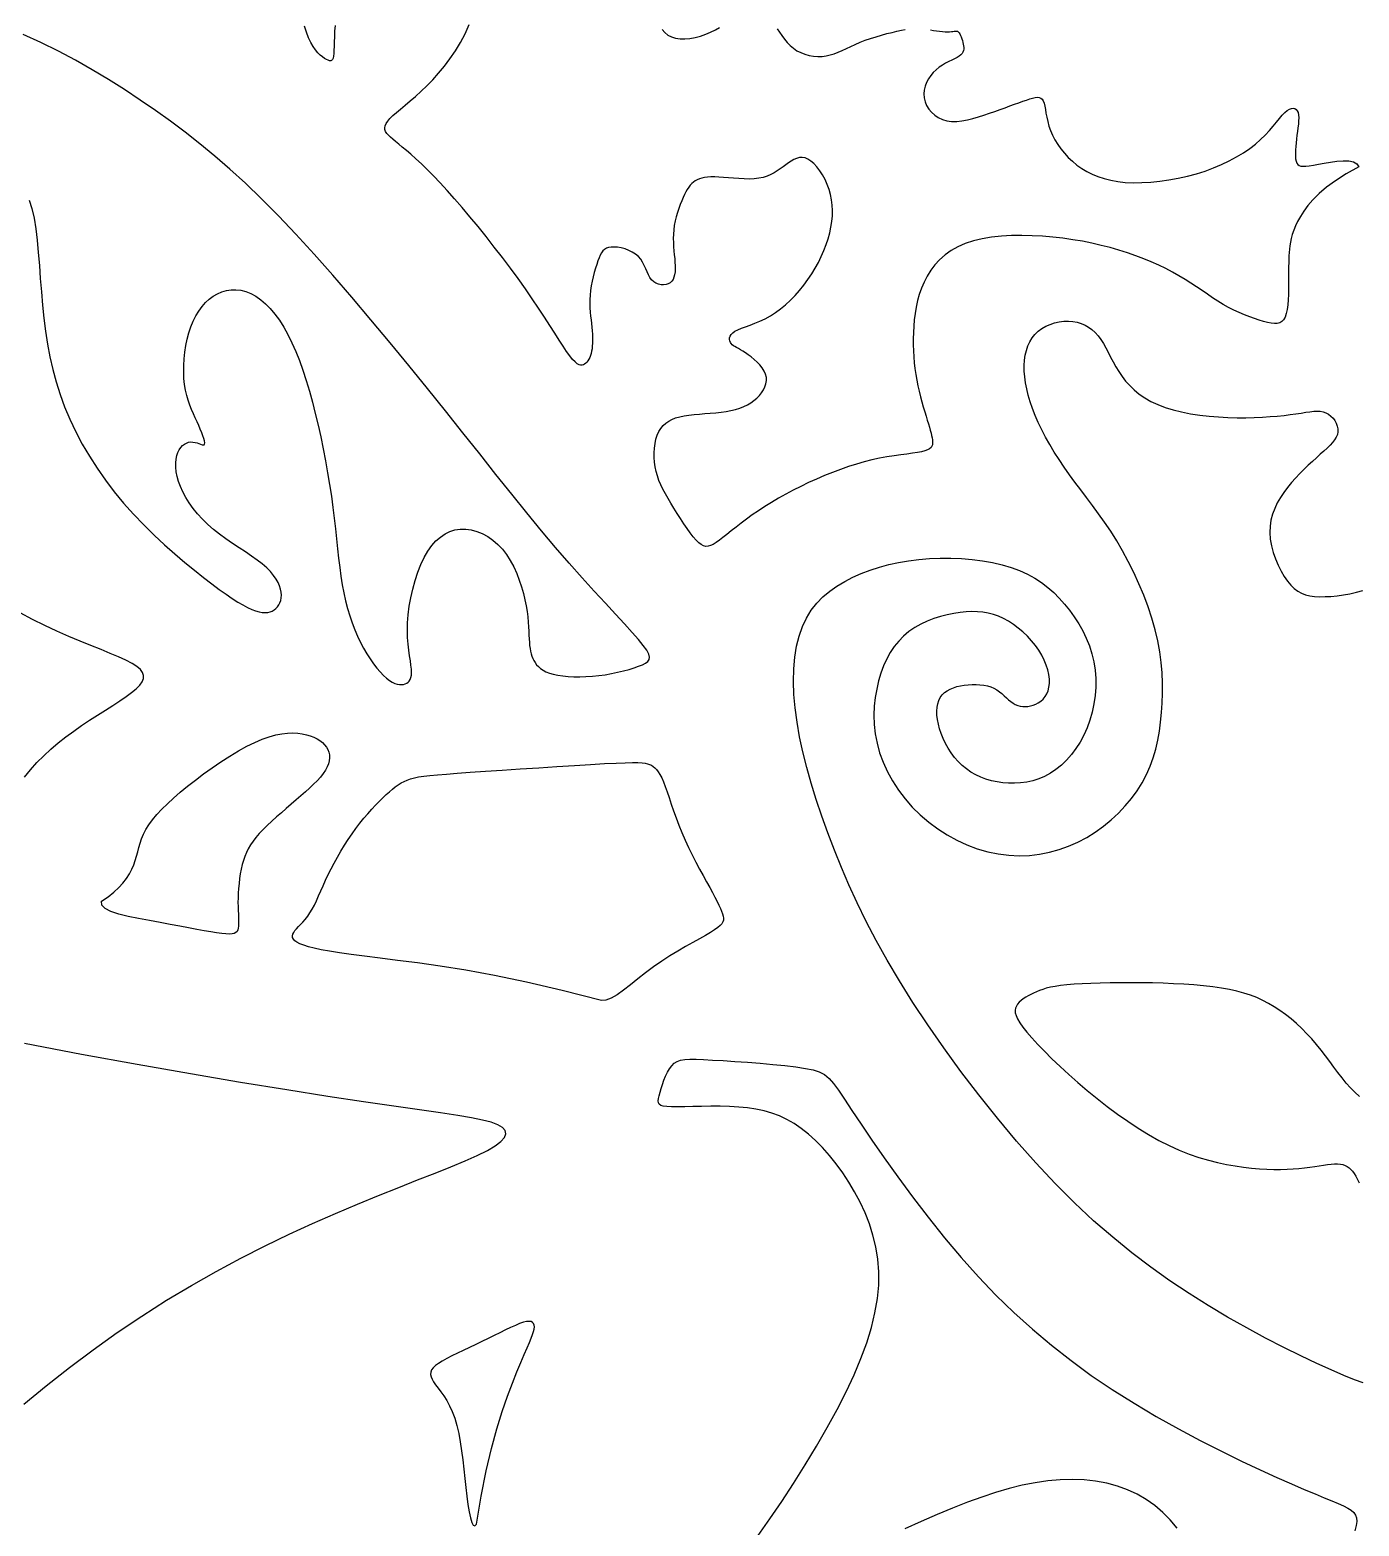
# Paper-space layout 'Layout1' of a CAD drawing. Header units: millimetres. Extents: x 76 to 198, y 127 to 164.
# Drawn here: x 87.6 to 95.42, y 138.44 to 147.24 of the extents above; entities that cross this region are included whole.
import ezdxf

# ---------------------------------------------------------------- set-up
doc = ezdxf.new("R2010")
doc.units = ezdxf.units.MM

psp = doc.layouts.get("Layout1")

# ---------------------------------------------------------------- linework, layer by layer
for points in [[(87.5961, 146.2418), (87.6113, 146.1928), (87.6237, 146.1365), (87.6337, 146.074), (87.642, 146.0061), (87.6489, 145.9339), (87.6551, 145.8587), (87.6609, 145.7813), (87.6671, 145.703), (87.674, 145.6247), (87.6821, 145.5474), (87.6919, 145.4711), (87.7037, 145.3956), (87.7177, 145.3208), (87.7344, 145.2467), (87.7542, 145.1729), (87.7772, 145.0995), (87.8039, 145.0261), (87.8346, 144.9529), (87.8691, 144.8798), (87.9074, 144.8073), (87.9494, 144.7354), (87.9948, 144.6645), (88.0437, 144.5947), (88.0958, 144.5264), (88.151, 144.4596), (88.2091, 144.3947), (88.2693, 144.3321), (88.3306, 144.272), (88.3921, 144.2149), (88.4528, 144.161), (88.5118, 144.1107), (88.5681, 144.0645), (88.6208, 144.0225), (88.6692, 143.9852), (88.7133, 143.9523), (88.7535, 143.9236), (88.79, 143.8989), (88.8232, 143.8778), (88.8532, 143.8603), (88.8805, 143.846), (88.9053, 143.8347), (88.9279, 143.8262), (88.9485, 143.8203), (88.9671, 143.8169), (88.9841, 143.8157), (88.9994, 143.8167), (89.0133, 143.8198), (89.0258, 143.8247), (89.0372, 143.8313), (89.0476, 143.8395), (89.0568, 143.8493), (89.0647, 143.8604), (89.0711, 143.8729), (89.0758, 143.8867), (89.0787, 143.9017), (89.0797, 143.9179), (89.0785, 143.9352), (89.075, 143.9534), (89.069, 143.9725), (89.0603, 143.9925), (89.0485, 144.0132), (89.0335, 144.0346), (89.0151, 144.0565), (88.993, 144.0788), (88.9669, 144.1016), (88.9369, 144.1247), (88.9035, 144.1481), (88.8676, 144.1722), (88.8301, 144.1968), (88.7916, 144.2223), (88.7532, 144.2487), (88.7155, 144.2761), (88.6795, 144.3047), (88.6457, 144.3345), (88.6145, 144.3653), (88.5859, 144.3969), (88.56, 144.4289), (88.5369, 144.4612), (88.5167, 144.4934), (88.4995, 144.5253), (88.4853, 144.5566), (88.4742, 144.5871), (88.4661, 144.6165), (88.4608, 144.6446), (88.4581, 144.6712), (88.4579, 144.696), (88.4599, 144.719), (88.464, 144.7398), (88.47, 144.7582), (88.4777, 144.7741), (88.4868, 144.7875), (88.4972, 144.7985), (88.5086, 144.8071), (88.5207, 144.8134), (88.5332, 144.8175), (88.5459, 144.8194), (88.5587, 144.8193), (88.5711, 144.8173), (88.583, 144.8139), (88.594, 144.8101), (88.604, 144.8063), (88.6126, 144.8034), (88.6195, 144.8021), (88.6246, 144.8031), (88.6275, 144.8071), (88.628, 144.8146), (88.6263, 144.8254), (88.6227, 144.8392), (88.6173, 144.8556), (88.6105, 144.874), (88.6023, 144.8943), (88.5931, 144.9158), (88.5831, 144.9384), (88.5726, 144.9616), (88.5618, 144.9856), (88.551, 145.0107), (88.5407, 145.0369), (88.5311, 145.0646), (88.5225, 145.0939), (88.5153, 145.125), (88.5097, 145.1583), (88.5062, 145.1937), (88.5046, 145.2309), (88.5049, 145.2693), (88.5073, 145.3085), (88.5115, 145.3479), (88.5177, 145.387), (88.5258, 145.4252), (88.5357, 145.4622), (88.5475, 145.4973), (88.5612, 145.5304), (88.5766, 145.5613), (88.5936, 145.5899), (88.6124, 145.6159), (88.6327, 145.6393), (88.6546, 145.6599), (88.6779, 145.6775), (88.7027, 145.6919), (88.7287, 145.703), (88.7557, 145.7108), (88.7836, 145.7149), (88.8122, 145.7153), (88.8411, 145.7118), (88.8704, 145.7044), (88.8996, 145.6927), (88.9288, 145.6769), (88.9577, 145.6568), (88.9862, 145.6325), (89.0141, 145.6042), (89.0414, 145.5718), (89.068, 145.5356), (89.0936, 145.4954), (89.1183, 145.4515), (89.1418, 145.4038), (89.1642, 145.3527), (89.1856, 145.2984), (89.206, 145.2411), (89.2255, 145.1811), (89.2441, 145.1186), (89.2618, 145.0539), (89.2788, 144.9873), (89.2951, 144.9189), (89.3106, 144.8494), (89.3252, 144.7791), (89.3388, 144.7086), (89.3515, 144.6384), (89.3631, 144.569), (89.3736, 144.5008), (89.3828, 144.4345), (89.3908, 144.3703), (89.3979, 144.3084), (89.4043, 144.2486), (89.4103, 144.1909), (89.4164, 144.1352), (89.4228, 144.0815), (89.4298, 144.0296), (89.4378, 143.9794), (89.4471, 143.931), (89.4576, 143.8844), (89.4693, 143.8394), (89.4822, 143.7962), (89.4962, 143.7547), (89.5114, 143.7149), (89.5276, 143.6768), (89.5449, 143.6404), (89.5631, 143.6058), (89.5821, 143.5732), (89.6016, 143.5426), (89.6213, 143.5145), (89.6411, 143.4889), (89.6606, 143.4661), (89.6795, 143.4463), (89.6978, 143.4297), (89.7151, 143.4165), (89.7313, 143.4064), (89.7466, 143.3992), (89.7609, 143.3946), (89.7741, 143.3923), (89.7864, 143.3919), (89.7976, 143.3933), (89.8079, 143.3961), (89.8171, 143.4002), (89.8252, 143.4056), (89.8321, 143.4128), (89.8377, 143.4219), (89.8418, 143.4332), (89.8444, 143.447), (89.8454, 143.4636), (89.8446, 143.4832), (89.842, 143.506), (89.8382, 143.5321), (89.8337, 143.5614), (89.8291, 143.5939), (89.825, 143.6295), (89.822, 143.6683), (89.8207, 143.7101), (89.8216, 143.755), (89.8253, 143.8027), (89.8318, 143.8525), (89.8408, 143.9033), (89.8522, 143.9542), (89.8659, 144.0043), (89.8818, 144.0526), (89.8997, 144.0981), (89.9195, 144.1398), (89.941, 144.1769), (89.9641, 144.2094), (89.9887, 144.2371), (90.0149, 144.2602), (90.0423, 144.2786), (90.0711, 144.2924), (90.101, 144.3016), (90.132, 144.3062), (90.164, 144.3062), (90.1965, 144.3018), (90.2292, 144.293), (90.2616, 144.2801), (90.2933, 144.263), (90.3238, 144.242), (90.3528, 144.2172), (90.3797, 144.1886), (90.4043, 144.1566), (90.4265, 144.1217), (90.4464, 144.0846), (90.464, 144.0461), (90.4794, 144.0067), (90.4926, 143.9672), (90.5037, 143.9284), (90.5127, 143.8909), (90.5198, 143.8552), (90.5252, 143.8216), (90.5291, 143.7899), (90.5319, 143.7601), (90.5338, 143.7323), (90.5351, 143.7064), (90.5362, 143.6824), (90.5372, 143.6603), (90.5385, 143.64), (90.5402, 143.6214), (90.5424, 143.6042), (90.5452, 143.5883), (90.5488, 143.5735), (90.5531, 143.5596), (90.5584, 143.5463), (90.5647, 143.5335), (90.5722, 143.5211), (90.5811, 143.5091), (90.5917, 143.4976), (90.6043, 143.4868), (90.6191, 143.4767), (90.6363, 143.4676), (90.6564, 143.4595), (90.6794, 143.4526), (90.7056, 143.447), (90.7348, 143.4426), (90.7663, 143.4396), (90.8, 143.4379), (90.8353, 143.4376), (90.8718, 143.4387), (90.9092, 143.4411), (90.947, 143.445), (90.9847, 143.4502), (91.0219, 143.4567), (91.0581, 143.4642), (91.0926, 143.4725), (91.125, 143.4813), (91.1547, 143.4905), (91.1812, 143.4998), (91.2039, 143.5091), (91.2223, 143.5183), (91.2358, 143.5282), (91.2438, 143.5397), (91.2457, 143.554), (91.241, 143.5719), (91.229, 143.5944), (91.2092, 143.6225), (91.1809, 143.6572), (91.1438, 143.6994), (91.0985, 143.749), (91.0455, 143.806), (90.9858, 143.8703), (90.9199, 143.9417), (90.8487, 144.0201), (90.7729, 144.1055), (90.6932, 144.1978), (90.6102, 144.2967), (90.524, 144.4018), (90.4346, 144.5127), (90.342, 144.6287), (90.2462, 144.7494), (90.1471, 144.8742), (90.0447, 145.0028), (89.939, 145.1344), (89.8302, 145.2685), (89.719, 145.4037), (89.6066, 145.5384), (89.494, 145.6711), (89.3821, 145.8002), (89.2721, 145.9242), (89.1649, 146.0415), (89.0615, 146.1506), (88.9628, 146.2503), (88.8681, 146.3414), (88.7767, 146.4249), (88.6876, 146.5021), (88.6, 146.574), (88.5131, 146.6418), (88.426, 146.7066), (88.338, 146.7696), (88.2481, 146.8316), (88.1564, 146.8925), (88.0625, 146.9521), (87.9666, 147.0099), (87.8684, 147.0657), (87.7678, 147.1191), (87.6648, 147.1698), (87.5593, 147.2174)], [(89.3951, 147.2705), (89.3926, 147.2357), (89.391, 147.2034), (89.3901, 147.1738), (89.3894, 147.1474), (89.3887, 147.1243), (89.3876, 147.105), (89.3858, 147.0895), (89.3832, 147.0778), (89.3797, 147.0695), (89.3752, 147.0644), (89.3696, 147.0621), (89.3627, 147.0625), (89.3545, 147.0651), (89.3448, 147.0697), (89.3336, 147.0762), (89.3212, 147.0848), (89.3079, 147.0957), (89.2939, 147.1094), (89.2797, 147.1261), (89.2656, 147.1462), (89.2519, 147.17), (89.2389, 147.1978), (89.2269, 147.2299), (89.216, 147.2662)], [(95.4188, 146.4381), (95.3451, 146.3969), (95.2825, 146.3568), (95.2296, 146.318), (95.1856, 146.2806), (95.1493, 146.2446), (95.1196, 146.2103), (95.0955, 146.1776), (95.0759, 146.1467), (95.0597, 146.1177), (95.0466, 146.0905), (95.0362, 146.0648), (95.0281, 146.0405), (95.022, 146.0174), (95.0174, 145.9953), (95.0142, 145.9742), (95.0117, 145.9537), (95.0099, 145.9337), (95.0085, 145.9139), (95.0075, 145.8938), (95.0069, 145.8732), (95.0065, 145.8516), (95.0063, 145.8287), (95.0062, 145.8041), (95.0062, 145.7774), (95.0061, 145.7485), (95.0058, 145.718), (95.0051, 145.687), (95.0036, 145.6563), (95.0012, 145.6267), (94.9975, 145.5994), (94.9925, 145.575), (94.9857, 145.5546), (94.9771, 145.5389), (94.9665, 145.5276), (94.9539, 145.5203), (94.9393, 145.5166), (94.9225, 145.516), (94.9037, 145.5181), (94.8826, 145.5225), (94.8593, 145.5287), (94.8339, 145.5363), (94.8065, 145.5454), (94.7775, 145.5558), (94.7474, 145.5676), (94.7163, 145.5809), (94.6848, 145.5955), (94.653, 145.6115), (94.6215, 145.6289), (94.5903, 145.6476), (94.5594, 145.6675), (94.5283, 145.6884), (94.4969, 145.7099), (94.4648, 145.7318), (94.4317, 145.7539), (94.3973, 145.776), (94.3613, 145.7978), (94.3234, 145.8191), (94.2836, 145.8398), (94.242, 145.8599), (94.1986, 145.8792), (94.1535, 145.8978), (94.1067, 145.9155), (94.0582, 145.9323), (94.0081, 145.9481), (93.9565, 145.9629), (93.9034, 145.9765), (93.8489, 145.989), (93.793, 146.0001), (93.736, 146.0098), (93.6778, 146.0181), (93.6186, 146.0248), (93.5584, 146.0298), (93.4974, 146.0331), (93.4363, 146.0343), (93.3756, 146.0334), (93.3161, 146.03), (93.2584, 146.0239), (93.2032, 146.0149), (93.1512, 146.0027), (93.1031, 145.9871), (93.0593, 145.9679), (93.0198, 145.9455), (92.9845, 145.92), (92.953, 145.892), (92.9252, 145.8617), (92.9008, 145.8295), (92.8796, 145.7957), (92.8615, 145.7607), (92.8461, 145.7248), (92.8333, 145.6882), (92.8228, 145.651), (92.8145, 145.6136), (92.8081, 145.5759), (92.8034, 145.5383), (92.8002, 145.5008), (92.7983, 145.4637), (92.7974, 145.4271), (92.7975, 145.3909), (92.7987, 145.3553), (92.8008, 145.3201), (92.8039, 145.2853), (92.8079, 145.251), (92.8129, 145.217), (92.8187, 145.1834), (92.8254, 145.1502), (92.8327, 145.1176), (92.8406, 145.0858), (92.8487, 145.0551), (92.8569, 145.0257), (92.865, 144.9978), (92.8728, 144.9718), (92.88, 144.9477), (92.8867, 144.9258), (92.8926, 144.9061), (92.8977, 144.8882), (92.9021, 144.8721), (92.9057, 144.8575), (92.9085, 144.8443), (92.9105, 144.8324), (92.9116, 144.8215), (92.9118, 144.8115), (92.9106, 144.8023), (92.9076, 144.7939), (92.9021, 144.7862), (92.8938, 144.7793), (92.8821, 144.7729), (92.8665, 144.7672), (92.8466, 144.7621), (92.8219, 144.7574), (92.7929, 144.753), (92.76, 144.7485), (92.7237, 144.7435), (92.6845, 144.7379), (92.643, 144.7313), (92.5996, 144.7234), (92.5548, 144.7138), (92.5091, 144.7025), (92.4627, 144.6893), (92.4159, 144.6745), (92.3687, 144.6582), (92.3215, 144.6404), (92.2744, 144.6214), (92.2276, 144.6013), (92.1812, 144.5802), (92.1356, 144.5582), (92.0909, 144.5355), (92.0472, 144.5121), (92.0047, 144.4882), (91.9635, 144.464), (91.924, 144.4395), (91.8861, 144.4148), (91.8502, 144.3902), (91.8163, 144.3657), (91.7845, 144.3416), (91.7547, 144.3184), (91.7271, 144.2964), (91.7015, 144.276), (91.678, 144.2575), (91.6566, 144.2413), (91.6374, 144.2277), (91.6201, 144.2172), (91.6046, 144.2098), (91.5902, 144.2058), (91.5765, 144.2053), (91.5631, 144.2085), (91.5496, 144.2156), (91.5354, 144.2266), (91.52, 144.2419), (91.5033, 144.2613), (91.4853, 144.2844), (91.4665, 144.3104), (91.4471, 144.3386), (91.4276, 144.3683), (91.4082, 144.3987), (91.3893, 144.4292), (91.3714, 144.459), (91.3546, 144.4876), (91.3391, 144.5151), (91.325, 144.5417), (91.3124, 144.5678), (91.3013, 144.5937), (91.2919, 144.6196), (91.2843, 144.6457), (91.2784, 144.6725), (91.2745, 144.7), (91.2725, 144.7279), (91.2724, 144.7559), (91.2743, 144.7834), (91.278, 144.81), (91.2837, 144.8354), (91.2912, 144.8589), (91.3007, 144.8804), (91.3122, 144.8993), (91.3255, 144.9157), (91.3409, 144.93), (91.3584, 144.9421), (91.3779, 144.9523), (91.3995, 144.9608), (91.4234, 144.9677), (91.4494, 144.9732), (91.4777, 144.9775), (91.5076, 144.9809), (91.5389, 144.9837), (91.5709, 144.9862), (91.6032, 144.9886), (91.6352, 144.9914), (91.6665, 144.9948), (91.6966, 144.9992), (91.725, 145.0046), (91.7517, 145.0113), (91.7767, 145.0192), (91.8, 145.0284), (91.8216, 145.0387), (91.8417, 145.0503), (91.8601, 145.0631), (91.8769, 145.0771), (91.8921, 145.0923), (91.9054, 145.1085), (91.9165, 145.1257), (91.9252, 145.1435), (91.9311, 145.1618), (91.9339, 145.1805), (91.9332, 145.1993), (91.9289, 145.2182), (91.9208, 145.2368), (91.9093, 145.2551), (91.8952, 145.2728), (91.8792, 145.2896), (91.862, 145.3054), (91.8442, 145.32), (91.8267, 145.333), (91.81, 145.3444), (91.7947, 145.3539), (91.781, 145.3619), (91.7686, 145.3688), (91.7577, 145.3748), (91.7481, 145.3804), (91.7397, 145.3859), (91.7324, 145.3917), (91.7263, 145.3982), (91.7214, 145.4057), (91.7178, 145.414), (91.7161, 145.4229), (91.7166, 145.4323), (91.7197, 145.442), (91.7258, 145.4517), (91.7353, 145.4613), (91.7486, 145.4706), (91.766, 145.4794), (91.7869, 145.4882), (91.8109, 145.4972), (91.8374, 145.507), (91.8658, 145.5179), (91.8955, 145.5304), (91.926, 145.5448), (91.9568, 145.5615), (91.9873, 145.581), (92.0172, 145.603), (92.0465, 145.6273), (92.075, 145.6536), (92.1026, 145.6818), (92.129, 145.7116), (92.1542, 145.7427), (92.178, 145.775), (92.2002, 145.8081), (92.2207, 145.8419), (92.2396, 145.8763), (92.2567, 145.9109), (92.272, 145.9458), (92.2854, 145.9807), (92.2968, 146.0153), (92.3062, 146.0497), (92.3135, 146.0835), (92.3187, 146.1168), (92.3217, 146.1496), (92.3224, 146.1819), (92.321, 146.2137), (92.3172, 146.2449), (92.311, 146.2756), (92.3025, 146.3058), (92.2916, 146.3354), (92.2786, 146.3639), (92.2639, 146.3909), (92.2479, 146.4158), (92.2309, 146.4381), (92.2134, 146.4572), (92.1956, 146.4727), (92.178, 146.484), (92.1608, 146.4908), (92.144, 146.4934), (92.1276, 146.4924), (92.1115, 146.4882), (92.0956, 146.4814), (92.0797, 146.4725), (92.0638, 146.4621), (92.0479, 146.4506), (92.0317, 146.4386), (92.0151, 146.4264), (91.9977, 146.4144), (91.9793, 146.403), (91.9596, 146.3926), (91.9384, 146.3835), (91.9152, 146.3761), (91.8899, 146.3708), (91.8623, 146.3678), (91.8329, 146.3667), (91.8023, 146.3673), (91.7712, 146.3689), (91.7401, 146.3713), (91.7098, 146.3739), (91.6808, 146.3764), (91.6539, 146.3782), (91.6293, 146.3791), (91.6072, 146.3789), (91.5874, 146.3777), (91.5695, 146.3754), (91.5535, 146.3721), (91.5391, 146.3678), (91.5262, 146.3624), (91.5145, 146.3559), (91.5038, 146.3484), (91.494, 146.3398), (91.4849, 146.3299), (91.4764, 146.3186), (91.4682, 146.3058), (91.4601, 146.2915), (91.4521, 146.2754), (91.4438, 146.2576), (91.4354, 146.2379), (91.4268, 146.2165), (91.4184, 146.1937), (91.4104, 146.1699), (91.4031, 146.1451), (91.3968, 146.1198), (91.3917, 146.094), (91.3881, 146.0682), (91.3861, 146.0426), (91.3856, 146.0172), (91.3862, 145.9923), (91.3876, 145.9678), (91.3896, 145.9439), (91.3917, 145.9208), (91.3938, 145.8985), (91.3955, 145.8771), (91.3965, 145.8567), (91.3967, 145.8376), (91.3957, 145.8198), (91.3934, 145.8035), (91.3897, 145.7889), (91.3843, 145.7761), (91.377, 145.7652), (91.3676, 145.7564), (91.3562, 145.7499), (91.3429, 145.7457), (91.3285, 145.7439), (91.3135, 145.7446), (91.2984, 145.7478), (91.2838, 145.7536), (91.2701, 145.762), (91.258, 145.7731), (91.2478, 145.787), (91.239, 145.8029), (91.231, 145.8205), (91.2231, 145.839), (91.2148, 145.8579), (91.2052, 145.8765), (91.1938, 145.8942), (91.1799, 145.9105), (91.1632, 145.9247), (91.144, 145.9369), (91.1232, 145.947), (91.1014, 145.955), (91.0795, 145.9609), (91.0581, 145.9648), (91.0381, 145.9665), (91.0201, 145.9662), (91.0047, 145.9637), (90.9917, 145.9591), (90.9807, 145.9524), (90.9713, 145.9434), (90.9632, 145.9322), (90.9558, 145.9187), (90.9489, 145.9028), (90.942, 145.8845), (90.9349, 145.8639), (90.9277, 145.8412), (90.9206, 145.8168), (90.9139, 145.7912), (90.9078, 145.7648), (90.9026, 145.7378), (90.8984, 145.7108), (90.8956, 145.684), (90.8942, 145.6579), (90.8942, 145.6325), (90.8952, 145.6078), (90.897, 145.5838), (90.8993, 145.5605), (90.9019, 145.5379), (90.9044, 145.516), (90.9067, 145.4947), (90.9086, 145.4742), (90.9098, 145.4544), (90.9106, 145.4354), (90.9107, 145.4172), (90.9102, 145.3999), (90.9091, 145.3835), (90.9073, 145.3681), (90.9049, 145.3537), (90.9017, 145.3403), (90.898, 145.3279), (90.8936, 145.3167), (90.8886, 145.3066), (90.8831, 145.2976), (90.8772, 145.2897), (90.8708, 145.283), (90.864, 145.2776), (90.8568, 145.2734), (90.849, 145.271), (90.8404, 145.271), (90.8308, 145.2739), (90.8198, 145.2802), (90.8073, 145.2906), (90.793, 145.3056), (90.7766, 145.3258), (90.7581, 145.3516), (90.7371, 145.3827), (90.7137, 145.4189), (90.6877, 145.4597), (90.6589, 145.5047), (90.6274, 145.5537), (90.593, 145.6061), (90.5555, 145.6618), (90.515, 145.7201), (90.4719, 145.7805), (90.4267, 145.8422), (90.3801, 145.9045), (90.3324, 145.9667), (90.2844, 146.028), (90.2365, 146.0878), (90.1892, 146.1451), (90.1431, 146.1996), (90.0984, 146.2508), (90.0553, 146.2988), (90.014, 146.3435), (89.9747, 146.3846), (89.9377, 146.4222), (89.903, 146.4561), (89.8709, 146.4861), (89.8416, 146.5124), (89.815, 146.5352), (89.791, 146.555), (89.7697, 146.5722), (89.7509, 146.5873), (89.7346, 146.6007), (89.7207, 146.6129), (89.7091, 146.6243), (89.6998, 146.6353), (89.693, 146.6462), (89.689, 146.6572), (89.6879, 146.6686), (89.6901, 146.6806), (89.6957, 146.6934), (89.7051, 146.7074), (89.7184, 146.7226), (89.7357, 146.7395), (89.7568, 146.758), (89.7811, 146.7785), (89.8083, 146.8011), (89.8378, 146.8259), (89.8692, 146.8532), (89.902, 146.883), (89.9358, 146.9157), (89.9701, 146.9512), (90.0045, 146.9897), (90.0385, 147.0309), (90.0715, 147.0748), (90.1031, 147.1214), (90.1329, 147.1704), (90.1603, 147.2219), (90.1849, 147.2758)], [(91.3193, 147.2464), (91.3355, 147.2285), (91.3541, 147.2139), (91.3752, 147.2028), (91.399, 147.1954), (91.4253, 147.1917), (91.4538, 147.1914), (91.4838, 147.1943), (91.5146, 147.2), (91.5456, 147.2081), (91.5761, 147.2183), (91.6055, 147.2303), (91.6331, 147.2436), (91.6584, 147.258)], [(91.9968, 147.2513), (92.0101, 147.2312), (92.0241, 147.2107), (92.0391, 147.1903), (92.0553, 147.1707), (92.0729, 147.1524), (92.0922, 147.136), (92.1133, 147.1219), (92.136, 147.1102), (92.1599, 147.101), (92.1846, 147.0942), (92.2099, 147.0899), (92.2354, 147.0879), (92.2607, 147.0885), (92.2854, 147.0914), (92.3095, 147.0968), (92.333, 147.1042), (92.3564, 147.1133), (92.38, 147.1237), (92.4042, 147.1351), (92.4295, 147.147), (92.456, 147.1592), (92.4843, 147.1712), (92.5145, 147.1828), (92.5461, 147.1937), (92.5785, 147.204), (92.6109, 147.2135), (92.6427, 147.2221), (92.6733, 147.2297), (92.7018, 147.2363), (92.7278, 147.2418), (92.7506, 147.246)], [(92.8993, 147.2442), (92.9171, 147.2415), (92.935, 147.2387), (92.9525, 147.2363), (92.9693, 147.2343), (92.985, 147.233), (92.9991, 147.2325), (93.0114, 147.2329), (93.0221, 147.2341), (93.0312, 147.2354), (93.0391, 147.2367), (93.0459, 147.2374), (93.0519, 147.2372), (93.0573, 147.2357), (93.0623, 147.2325), (93.0671, 147.2273), (93.0717, 147.2204), (93.076, 147.212), (93.08, 147.2026), (93.0836, 147.1923), (93.0869, 147.1816), (93.0897, 147.1707), (93.092, 147.1601), (93.0938, 147.1499), (93.0948, 147.1402), (93.0947, 147.1309), (93.0932, 147.1221), (93.0901, 147.1135), (93.085, 147.1053), (93.0777, 147.0973), (93.0679, 147.0896), (93.0554, 147.082), (93.0407, 147.0742), (93.0241, 147.0661), (93.0063, 147.0573), (92.9877, 147.0476), (92.9688, 147.0366), (92.9502, 147.0241), (92.9322, 147.0098), (92.9155, 146.9935), (92.9003, 146.9753), (92.887, 146.9557), (92.876, 146.9348), (92.8676, 146.913), (92.8622, 146.8905), (92.86, 146.8676), (92.8616, 146.8446), (92.867, 146.8218), (92.8762, 146.7996), (92.8889, 146.7787), (92.9048, 146.7594), (92.9237, 146.7423), (92.9452, 146.7279), (92.9692, 146.7166), (92.9954, 146.7091), (93.0235, 146.7055), (93.0532, 146.7056), (93.0841, 146.7088), (93.116, 146.7146), (93.1485, 146.7226), (93.1812, 146.732), (93.2139, 146.7426), (93.2463, 146.7536), (93.278, 146.7647), (93.3088, 146.7757), (93.3385, 146.7864), (93.3669, 146.7968), (93.3938, 146.8066), (93.4191, 146.8157), (93.4424, 146.8241), (93.4637, 146.8316), (93.4828, 146.838), (93.4998, 146.843), (93.5147, 146.8463), (93.5276, 146.8476), (93.5388, 146.8465), (93.5482, 146.8428), (93.556, 146.8361), (93.5622, 146.826), (93.5672, 146.8124), (93.5713, 146.7956), (93.575, 146.776), (93.5787, 146.7541), (93.5831, 146.7302), (93.5886, 146.7049), (93.5958, 146.6785), (93.605, 146.6515), (93.6167, 146.6243), (93.631, 146.5972), (93.6475, 146.5704), (93.6663, 146.5441), (93.6872, 146.5186), (93.7101, 146.4941), (93.7347, 146.4709), (93.7611, 146.4492), (93.7891, 146.4292), (93.8189, 146.4111), (93.8506, 146.3949), (93.8845, 146.3808), (93.9207, 146.3688), (93.9595, 146.3592), (94.001, 146.3519), (94.0455, 146.3471), (94.0929, 146.345), (94.1429, 146.3453), (94.1949, 146.3482), (94.2483, 146.3534), (94.3024, 146.361), (94.3567, 146.3709), (94.4107, 146.383), (94.4636, 146.3973), (94.5151, 146.4136), (94.5647, 146.4318), (94.6123, 146.4518), (94.6576, 146.4734), (94.7004, 146.4963), (94.7404, 146.5205), (94.7774, 146.5457), (94.8112, 146.5717), (94.8415, 146.5984), (94.8687, 146.6253), (94.8931, 146.6517), (94.915, 146.6771), (94.9347, 146.7009), (94.9525, 146.7226), (94.9689, 146.7416), (94.984, 146.7573), (94.9982, 146.7694), (95.0113, 146.7777), (95.0234, 146.7825), (95.0342, 146.7838), (95.0436, 146.7818), (95.0514, 146.7766), (95.0576, 146.7684), (95.062, 146.7573), (95.0646, 146.7435), (95.0656, 146.7272), (95.0652, 146.709), (95.0637, 146.6891), (95.0614, 146.668), (95.0586, 146.6461), (95.0557, 146.6238), (95.0528, 146.6014), (95.0502, 146.5794), (95.0481, 146.558), (95.0466, 146.5375), (95.046, 146.5184), (95.0463, 146.5008), (95.0478, 146.485), (95.0505, 146.4715), (95.0546, 146.4604), (95.0604, 146.452), (95.0681, 146.4462), (95.0783, 146.4427), (95.0914, 146.4415), (95.1079, 146.4421), (95.1282, 146.4446), (95.1527, 146.4486), (95.1819, 146.4539), (95.2158, 146.4602), (95.2528, 146.4664), (95.2906, 146.4715), (95.3272, 146.4742), (95.3605, 146.4734), (95.3882, 146.4678), (95.4083, 146.4565), (95.4188, 146.4381)], [(95.4457, 139.2829), (95.3938, 139.302), (95.3311, 139.3274), (95.2569, 139.3595), (95.1721, 139.398), (95.0785, 139.4424), (94.9777, 139.4923), (94.8712, 139.5472), (94.7606, 139.6068), (94.6477, 139.6705), (94.5339, 139.738), (94.4206, 139.8089), (94.3078, 139.8839), (94.1955, 139.9635), (94.0833, 140.0486), (93.9712, 140.1396), (93.8588, 140.2374), (93.746, 140.3426), (93.6326, 140.456), (93.5187, 140.5777), (93.4051, 140.7064), (93.293, 140.8402), (93.1835, 140.9774), (93.0779, 141.1159), (92.9772, 141.2541), (92.8825, 141.3901), (92.7952, 141.5221), (92.7159, 141.6485), (92.6442, 141.7697), (92.5795, 141.8861), (92.5209, 141.9985), (92.4679, 142.1073), (92.4195, 142.2131), (92.3752, 142.3166), (92.3341, 142.4184), (92.2957, 142.5189), (92.26, 142.6179), (92.2272, 142.7154), (92.1976, 142.8111), (92.1712, 142.9047), (92.1484, 142.996), (92.1292, 143.0849), (92.114, 143.1711), (92.1028, 143.2543), (92.0958, 143.3344), (92.093, 143.411), (92.0945, 143.4839), (92.1004, 143.5528), (92.1108, 143.6175), (92.1257, 143.6776), (92.1451, 143.733), (92.1692, 143.7834), (92.1977, 143.8291), (92.2301, 143.8704), (92.2663, 143.9077), (92.3059, 143.9413), (92.3486, 143.9715), (92.3941, 143.9987), (92.442, 144.0233), (92.4921, 144.0454), (92.5442, 144.0652), (92.5983, 144.0826), (92.6541, 144.0977), (92.7115, 144.1102), (92.7705, 144.1204), (92.8309, 144.128), (92.8926, 144.1332), (92.9553, 144.1358), (93.0186, 144.1358), (93.0818, 144.1333), (93.1443, 144.1282), (93.2054, 144.1205), (93.2645, 144.1101), (93.321, 144.0971), (93.3742, 144.0813), (93.4237, 144.0629), (93.4696, 144.0418), (93.5123, 144.0182), (93.552, 143.9922), (93.5891, 143.9638), (93.6239, 143.9332), (93.6566, 143.9005), (93.6877, 143.8657), (93.7174, 143.829), (93.7453, 143.7904), (93.7713, 143.7501), (93.7949, 143.7081), (93.8159, 143.6646), (93.834, 143.6196), (93.8488, 143.5732), (93.8601, 143.5256), (93.8675, 143.4769), (93.8711, 143.4274), (93.8711, 143.3776), (93.8676, 143.3279), (93.8607, 143.2786), (93.8504, 143.2303), (93.837, 143.1832), (93.8206, 143.1379), (93.8013, 143.0947), (93.7793, 143.0538), (93.7549, 143.0155), (93.7282, 142.9801), (93.6997, 142.9476), (93.6694, 142.9183), (93.6376, 142.8925), (93.6047, 142.8704), (93.5708, 142.8521), (93.5361, 142.8375), (93.5009, 142.8263), (93.4653, 142.8183), (93.4297, 142.8134), (93.3942, 142.8112), (93.359, 142.8117), (93.3244, 142.8144), (93.2906, 142.8194), (93.2576, 142.8265), (93.2257, 142.8358), (93.1949, 142.8474), (93.1654, 142.8611), (93.1373, 142.8771), (93.1106, 142.8954), (93.0856, 142.916), (93.0624, 142.9389), (93.0409, 142.9637), (93.0213, 142.9901), (93.0036, 143.0176), (92.9879, 143.046), (92.9741, 143.0747), (92.9624, 143.1034), (92.9528, 143.1317), (92.9453, 143.1593), (92.94, 143.1859), (92.9369, 143.2114), (92.9362, 143.2356), (92.9377, 143.2584), (92.9417, 143.2795), (92.9481, 143.2988), (92.9569, 143.3162), (92.9683, 143.3315), (92.9819, 143.3448), (92.9976, 143.3561), (93.0151, 143.3657), (93.0341, 143.3737), (93.0544, 143.3801), (93.0759, 143.3851), (93.0981, 143.3888), (93.1209, 143.3913), (93.144, 143.3926), (93.1672, 143.3925), (93.19, 143.3911), (93.2122, 143.3882), (93.2336, 143.3838), (93.2538, 143.3778), (93.2725, 143.3701), (93.2896, 143.3608), (93.3052, 143.3501), (93.3197, 143.3386), (93.3332, 143.3266), (93.3462, 143.3146), (93.3589, 143.3031), (93.3716, 143.2924), (93.3846, 143.283), (93.3981, 143.2754), (93.4122, 143.2694), (93.4266, 143.2653), (93.4415, 143.2628), (93.4566, 143.2621), (93.4719, 143.2632), (93.4874, 143.266), (93.503, 143.2706), (93.5185, 143.2769), (93.5336, 143.2851), (93.548, 143.2951), (93.5614, 143.3071), (93.5732, 143.3212), (93.5833, 143.3374), (93.5911, 143.3557), (93.5964, 143.3763), (93.5988, 143.3992), (93.5984, 143.4241), (93.595, 143.4505), (93.5889, 143.4782), (93.5799, 143.5068), (93.5681, 143.5358), (93.5535, 143.5651), (93.5362, 143.5941), (93.5162, 143.6225), (93.4938, 143.65), (93.4694, 143.6764), (93.4433, 143.7014), (93.4158, 143.7245), (93.3873, 143.7457), (93.3581, 143.7645), (93.3286, 143.7807), (93.2989, 143.794), (93.2691, 143.8045), (93.2388, 143.8124), (93.2079, 143.8177), (93.1761, 143.8206), (93.1432, 143.8212), (93.1089, 143.8196), (93.0732, 143.8159), (93.0358, 143.8103), (92.9973, 143.8025), (92.9581, 143.7925), (92.9188, 143.7802), (92.88, 143.7653), (92.8423, 143.7477), (92.8061, 143.7273), (92.7721, 143.704), (92.7408, 143.6775), (92.7121, 143.6481), (92.6861, 143.6157), (92.6626, 143.5806), (92.6417, 143.5427), (92.6232, 143.5022), (92.6072, 143.4591), (92.5936, 143.4137), (92.5824, 143.3659), (92.5738, 143.3161), (92.5684, 143.2645), (92.5663, 143.2115), (92.5681, 143.1573), (92.574, 143.1023), (92.5845, 143.0466), (92.5998, 142.9907), (92.6203, 142.9348), (92.6458, 142.8793), (92.676, 142.8248), (92.7106, 142.7717), (92.7495, 142.7204), (92.7922, 142.6714), (92.8386, 142.6252), (92.8884, 142.5822), (92.9413, 142.5429), (92.9968, 142.5074), (93.0545, 142.4761), (93.1139, 142.449), (93.1746, 142.4264), (93.2361, 142.4084), (93.298, 142.3953), (93.3597, 142.3873), (93.4209, 142.3844), (93.4813, 142.3866), (93.5408, 142.3936), (93.5992, 142.4052), (93.6564, 142.4211), (93.7121, 142.4412), (93.7662, 142.4653), (93.8185, 142.493), (93.8689, 142.5243), (93.9171, 142.5587), (93.9627, 142.596), (94.0057, 142.6359), (94.0456, 142.6779), (94.0822, 142.7219), (94.1152, 142.7675), (94.1445, 142.8144), (94.1698, 142.8624), (94.1912, 142.9113), (94.2093, 142.9612), (94.2242, 143.0122), (94.2362, 143.0642), (94.2458, 143.1174), (94.2532, 143.1717), (94.2587, 143.2271), (94.2625, 143.2836), (94.2645, 143.3414), (94.2644, 143.4004), (94.2618, 143.4607), (94.2565, 143.5222), (94.2482, 143.5851), (94.2365, 143.6494), (94.2213, 143.715), (94.2023, 143.782), (94.1798, 143.8497), (94.1542, 143.9177), (94.126, 143.9851), (94.0955, 144.0516), (94.0632, 144.1163), (94.0295, 144.1787), (93.9948, 144.2382), (93.9595, 144.2943), (93.9239, 144.3473), (93.8882, 144.3976), (93.8526, 144.4459), (93.8174, 144.4924), (93.7828, 144.5377), (93.7492, 144.5823), (93.7166, 144.6266), (93.6854, 144.671), (93.6556, 144.7154), (93.6275, 144.7598), (93.6011, 144.8039), (93.5766, 144.8476), (93.554, 144.8908), (93.5335, 144.9333), (93.5152, 144.9749), (93.4992, 145.0157), (93.4856, 145.0554), (93.4742, 145.094), (93.4651, 145.1315), (93.4583, 145.1678), (93.4536, 145.203), (93.4511, 145.2368), (93.4509, 145.2694), (93.4527, 145.3006), (93.4568, 145.3303), (93.4631, 145.3583), (93.4719, 145.3847), (93.483, 145.4092), (93.4967, 145.4318), (93.5129, 145.4522), (93.5318, 145.4705), (93.5533, 145.4864), (93.5771, 145.5), (93.6025, 145.5111), (93.6291, 145.5197), (93.6564, 145.5259), (93.6839, 145.5294), (93.7111, 145.5303), (93.7374, 145.5286), (93.7624, 145.5241), (93.7861, 145.517), (93.8084, 145.5073), (93.8295, 145.4951), (93.8493, 145.4805), (93.8679, 145.4635), (93.8852, 145.4443), (93.9014, 145.4228), (93.9164, 145.3993), (93.9308, 145.3739), (93.9448, 145.3472), (93.959, 145.3194), (93.9738, 145.2909), (93.9896, 145.2621), (94.0068, 145.2334), (94.026, 145.2051), (94.0474, 145.1775), (94.0714, 145.1509), (94.0981, 145.1255), (94.1277, 145.1014), (94.1604, 145.0789), (94.1965, 145.0581), (94.236, 145.0393), (94.2792, 145.0226), (94.3262, 145.0082), (94.3764, 144.996), (94.4289, 144.9859), (94.4832, 144.9778), (94.5385, 144.9715), (94.594, 144.9669), (94.649, 144.964), (94.7028, 144.9625), (94.7547, 144.9624), (94.8045, 144.9634), (94.8521, 144.9655), (94.8972, 144.9685), (94.9396, 144.9721), (94.9793, 144.9762), (95.016, 144.9807), (95.0495, 144.9853), (95.0798, 144.9899), (95.1072, 144.9942), (95.1318, 144.9977), (95.1541, 145.0001), (95.1743, 145.001), (95.1929, 145.0002), (95.21, 144.9971), (95.226, 144.9915), (95.2411, 144.9831), (95.2551, 144.9723), (95.2677, 144.9594), (95.2784, 144.9449), (95.287, 144.9292), (95.2931, 144.9128), (95.2964, 144.8961), (95.2966, 144.8796), (95.2933, 144.8635), (95.2868, 144.8477), (95.2772, 144.8321), (95.2649, 144.8163), (95.2501, 144.8001), (95.2329, 144.7833), (95.2137, 144.7657), (95.1928, 144.7469), (95.1702, 144.7267), (95.1465, 144.7053), (95.122, 144.6826), (95.097, 144.6587), (95.0719, 144.6337), (95.0471, 144.6075), (95.0229, 144.5802), (94.9997, 144.552), (94.9778, 144.5227), (94.9578, 144.4924), (94.9398, 144.4611), (94.9244, 144.4286), (94.9119, 144.3949), (94.9027, 144.3601), (94.8973, 144.324), (94.8959, 144.2866), (94.8988, 144.2479), (94.9057, 144.2086), (94.9159, 144.1694), (94.9291, 144.131), (94.9446, 144.0942), (94.9619, 144.0597), (94.9804, 144.0282), (94.9997, 144.0004), (95.0193, 143.9769), (95.0394, 143.9576), (95.0604, 143.942), (95.0825, 143.9299), (95.106, 143.9209), (95.1314, 143.9147), (95.1588, 143.9109), (95.1886, 143.9092), (95.221, 143.9093), (95.2556, 143.9111), (95.2919, 143.9146), (95.3293, 143.9198), (95.3672, 143.9267), (95.4052, 143.9351), (95.4428, 143.9452)], [(87.5675, 142.8466), (87.6031, 142.8908), (87.6411, 142.9329), (87.6812, 142.9732), (87.7231, 143.0117), (87.7665, 143.0485), (87.8113, 143.0839), (87.8572, 143.1178), (87.9039, 143.1504), (87.951, 143.1819), (87.9979, 143.2122), (88.0436, 143.2413), (88.0873, 143.2692), (88.1282, 143.2957), (88.1653, 143.3209), (88.1979, 143.3448), (88.2249, 143.3673), (88.2458, 143.3884), (88.2603, 143.4083), (88.268, 143.4272), (88.2689, 143.4455), (88.2628, 143.4634), (88.2495, 143.4811), (88.2288, 143.4988), (88.2005, 143.5169), (88.1646, 143.5356), (88.1218, 143.5551), (88.0726, 143.5758), (88.018, 143.5979), (87.9585, 143.6217), (87.8949, 143.6475), (87.8281, 143.6756), (87.7586, 143.7063), (87.6873, 143.7397), (87.6149, 143.7759), (87.5424, 143.8144)], [(88.0213, 142.1171), (88.06, 142.1435), (88.0936, 142.1702), (88.1226, 142.1972), (88.1472, 142.2243), (88.168, 142.2515), (88.1853, 142.2785), (88.1994, 142.3052), (88.2108, 142.3315), (88.2199, 142.3574), (88.2274, 142.3828), (88.2341, 142.4082), (88.2408, 142.4335), (88.2482, 142.4591), (88.2571, 142.4851), (88.2682, 142.5117), (88.2824, 142.5392), (88.3002, 142.5675), (88.3218, 142.5969), (88.3471, 142.6273), (88.3761, 142.6587), (88.4086, 142.691), (88.4446, 142.7244), (88.4841, 142.7588), (88.527, 142.7941), (88.5732, 142.8303), (88.6219, 142.8669), (88.6723, 142.9029), (88.7237, 142.9379), (88.7752, 142.971), (88.8261, 143.0015), (88.8755, 143.0287), (88.9226, 143.052), (88.9667, 143.0707), (89.008, 143.0851), (89.0464, 143.0955), (89.0822, 143.1024), (89.1155, 143.1062), (89.1465, 143.1071), (89.1753, 143.1057), (89.202, 143.1022), (89.2268, 143.097), (89.2497, 143.0904), (89.2705, 143.0823), (89.2894, 143.0729), (89.3062, 143.0622), (89.321, 143.0504), (89.3337, 143.0377), (89.3442, 143.024), (89.3525, 143.0094), (89.3585, 142.9941), (89.3621, 142.9781), (89.3631, 142.9613), (89.3615, 142.9439), (89.3571, 142.9258), (89.3497, 142.9071), (89.3393, 142.8878), (89.3258, 142.868), (89.3094, 142.8476), (89.2904, 142.8266), (89.2691, 142.8051), (89.2457, 142.783), (89.2206, 142.7603), (89.194, 142.7369), (89.1662, 142.713), (89.1376, 142.6884), (89.1085, 142.6635), (89.0793, 142.6382), (89.0507, 142.6129), (89.0229, 142.5878), (88.9965, 142.5629), (88.9719, 142.5386), (88.9496, 142.515), (88.9299, 142.4922), (88.9127, 142.4701), (88.8977, 142.4482), (88.8848, 142.4263), (88.8737, 142.4041), (88.8642, 142.3812), (88.8561, 142.3575), (88.8491, 142.3325), (88.843, 142.3061), (88.8378, 142.2785), (88.8335, 142.2502), (88.83, 142.2214), (88.8273, 142.1927), (88.8254, 142.1644), (88.8243, 142.1368), (88.8239, 142.1104), (88.8242, 142.0854), (88.825, 142.0621), (88.8261, 142.0404), (88.8271, 142.0204), (88.8278, 142.0022), (88.828, 141.9858), (88.8274, 141.9713), (88.8258, 141.9587), (88.823, 141.9481), (88.8183, 141.9395), (88.8115, 141.9328), (88.802, 141.928), (88.7894, 141.925), (88.7732, 141.9238), (88.753, 141.9245), (88.7282, 141.9269), (88.6985, 141.931), (88.664, 141.9366), (88.6249, 141.9436), (88.5813, 141.9517), (88.5334, 141.9608), (88.4814, 141.9707), (88.4254, 141.9812), (88.3655, 141.9921), (88.3026, 142.0033), (88.2391, 142.0151), (88.1783, 142.0278), (88.1231, 142.0417), (88.0767, 142.0573), (88.0422, 142.0748), (88.0227, 142.0947), (88.0213, 142.1171)], [(90.9626, 141.5323), (90.7308, 141.5923), (90.5215, 141.6411), (90.3333, 141.6802), (90.1648, 141.7112), (90.0146, 141.7353), (89.8813, 141.7541), (89.7635, 141.7691), (89.6598, 141.7817), (89.5689, 141.7931), (89.4897, 141.8038), (89.4214, 141.8137), (89.363, 141.8231), (89.3137, 141.8321), (89.2724, 141.8409), (89.2384, 141.8495), (89.2106, 141.8582), (89.1883, 141.8669), (89.171, 141.8758), (89.1583, 141.885), (89.1499, 141.8943), (89.1454, 141.9038), (89.1445, 141.9135), (89.1468, 141.9236), (89.1518, 141.9338), (89.1594, 141.9444), (89.169, 141.9556), (89.1803, 141.9676), (89.1928, 141.9806), (89.2062, 141.9949), (89.2201, 142.0107), (89.2341, 142.0284), (89.2477, 142.0481), (89.2607, 142.0701), (89.2733, 142.0942), (89.2857, 142.1203), (89.2982, 142.1481), (89.311, 142.1775), (89.3245, 142.2084), (89.3389, 142.2405), (89.3544, 142.2736), (89.3714, 142.3076), (89.3896, 142.3421), (89.409, 142.377), (89.4294, 142.4118), (89.4507, 142.4464), (89.4727, 142.4803), (89.4953, 142.5134), (89.5183, 142.5454), (89.5416, 142.5759), (89.565, 142.605), (89.5883, 142.6324), (89.6113, 142.6583), (89.6338, 142.6825), (89.6555, 142.705), (89.6764, 142.7257), (89.6962, 142.7446), (89.7147, 142.7616), (89.7323, 142.7769), (89.7494, 142.7905), (89.7663, 142.8025), (89.7835, 142.8131), (89.8012, 142.8224), (89.8199, 142.8304), (89.84, 142.8373), (89.862, 142.8432), (89.8872, 142.8483), (89.9172, 142.8529), (89.9534, 142.8571), (89.9974, 142.8613), (90.0507, 142.8657), (90.1147, 142.8705), (90.191, 142.8759), (90.2802, 142.8821), (90.3795, 142.8888), (90.4852, 142.8959), (90.5936, 142.9031), (90.7011, 142.91), (90.804, 142.9165), (90.8986, 142.9222), (90.9812, 142.9268), (91.049, 142.9302), (91.1032, 142.9324), (91.1454, 142.9334), (91.1778, 142.9332), (91.202, 142.9319), (91.2202, 142.9297), (91.234, 142.9264), (91.2456, 142.9222), (91.2564, 142.9171), (91.2669, 142.9106), (91.2771, 142.9024), (91.2872, 142.8921), (91.2971, 142.8791), (91.3071, 142.8631), (91.3172, 142.8437), (91.3276, 142.8203), (91.3382, 142.7927), (91.3493, 142.7613), (91.361, 142.7266), (91.3736, 142.689), (91.3871, 142.6491), (91.4019, 142.6074), (91.4181, 142.5645), (91.4358, 142.5207), (91.4552, 142.4766), (91.4758, 142.4327), (91.4972, 142.3894), (91.5189, 142.3471), (91.5405, 142.3064), (91.5615, 142.2677), (91.5814, 142.2314), (91.5997, 142.1979), (91.6161, 142.1677), (91.6305, 142.1406), (91.643, 142.1163), (91.6536, 142.0946), (91.6625, 142.0754), (91.6695, 142.0583), (91.6749, 142.0431), (91.6786, 142.0296), (91.6806, 142.0175), (91.6805, 142.0064), (91.6777, 141.9958), (91.6716, 141.9852), (91.6618, 141.9742), (91.6477, 141.9623), (91.6287, 141.949), (91.6044, 141.9338), (91.5743, 141.9165), (91.5391, 141.8968), (91.4997, 141.8748), (91.457, 141.8505), (91.4117, 141.824), (91.3648, 141.7952), (91.3172, 141.7641), (91.2696, 141.7308), (91.2229, 141.6955), (91.1776, 141.6597), (91.1342, 141.6251), (91.0932, 141.5936), (91.055, 141.5668), (91.0203, 141.5465), (90.9893, 141.5344), (90.9626, 141.5323)], [(95.4234, 140.969), (95.3967, 140.9932), (95.3706, 141.0194), (95.3453, 141.0476), (95.3208, 141.0776), (95.2966, 141.109), (95.2725, 141.1414), (95.2482, 141.1746), (95.2234, 141.208), (95.1979, 141.2414), (95.1713, 141.2744), (95.1434, 141.3067), (95.1142, 141.3379), (95.084, 141.3681), (95.0529, 141.397), (95.021, 141.4244), (94.9885, 141.4502), (94.9555, 141.4742), (94.9221, 141.4963), (94.8885, 141.5162), (94.8542, 141.5341), (94.8188, 141.5502), (94.782, 141.5644), (94.7432, 141.577), (94.702, 141.5881), (94.658, 141.5978), (94.6107, 141.6062), (94.5599, 141.6134), (94.5059, 141.6195), (94.4491, 141.6246), (94.3901, 141.6287), (94.3294, 141.632), (94.2674, 141.6344), (94.2046, 141.6362), (94.1415, 141.6373), (94.0786, 141.6378), (94.0167, 141.6377), (93.9562, 141.637), (93.898, 141.6357), (93.8428, 141.6339), (93.7911, 141.6314), (93.7437, 141.6284), (93.7013, 141.6248), (93.6643, 141.6207), (93.6323, 141.6159), (93.6045, 141.6106), (93.5804, 141.6049), (93.5592, 141.5986), (93.5402, 141.5919), (93.5227, 141.5847), (93.5062, 141.5771), (93.49, 141.5692), (93.4742, 141.5608), (93.4592, 141.5519), (93.4452, 141.5427), (93.4324, 141.5329), (93.4212, 141.5226), (93.4118, 141.5118), (93.4044, 141.5004), (93.3994, 141.4884), (93.3972, 141.4753), (93.3982, 141.4606), (93.4029, 141.4439), (93.4116, 141.4247), (93.4249, 141.4024), (93.4431, 141.3767), (93.4667, 141.347), (93.496, 141.313), (93.5307, 141.2751), (93.5701, 141.2341), (93.6139, 141.1904), (93.6614, 141.1449), (93.7123, 141.098), (93.7659, 141.0504), (93.8217, 141.0028), (93.8794, 140.9557), (93.9385, 140.9097), (93.9986, 140.8651), (94.0595, 140.8224), (94.1207, 140.782), (94.182, 140.7444), (94.243, 140.7101), (94.3034, 140.6793), (94.3629, 140.6525), (94.4212, 140.6295), (94.4783, 140.61), (94.5341, 140.5935), (94.5885, 140.5799), (94.6412, 140.5688), (94.6923, 140.5599), (94.7415, 140.5528), (94.7888, 140.5474), (94.8342, 140.5434), (94.8777, 140.5407), (94.9193, 140.5394), (94.959, 140.5392), (94.997, 140.54), (95.0331, 140.5418), (95.0675, 140.5446), (95.1001, 140.548), (95.1309, 140.552), (95.1599, 140.5562), (95.1871, 140.5604), (95.2124, 140.5643), (95.2359, 140.5676), (95.2575, 140.5701), (95.2772, 140.5715), (95.2949, 140.5716), (95.3109, 140.5702), (95.3254, 140.5674), (95.3387, 140.563), (95.3508, 140.5569), (95.3621, 140.5491), (95.3728, 140.5394), (95.383, 140.528), (95.3931, 140.5145), (95.4029, 140.4989), (95.4125, 140.4808), (95.422, 140.4601)], [(87.5634, 139.1579), (87.6959, 139.2668), (87.8322, 139.3739), (87.9718, 139.4783), (88.114, 139.5794), (88.2581, 139.6766), (88.4035, 139.7692), (88.5495, 139.8567), (88.6954, 139.9391), (88.8404, 140.0165), (88.9838, 140.0892), (89.125, 140.1573), (89.2631, 140.2208), (89.3974, 140.2801), (89.5271, 140.3352), (89.6516, 140.3863), (89.7698, 140.4336), (89.8808, 140.4774), (89.9835, 140.5178), (90.0769, 140.5552), (90.1601, 140.5897), (90.232, 140.6216), (90.2916, 140.6511), (90.3381, 140.6784), (90.3716, 140.7037), (90.3924, 140.7269), (90.4007, 140.7483), (90.3967, 140.7679), (90.3808, 140.7857), (90.3532, 140.8019), (90.3142, 140.8166), (90.2635, 140.8299), (90.1987, 140.8429), (90.117, 140.8564), (90.0155, 140.8715), (89.8913, 140.8892), (89.7414, 140.9106), (89.5631, 140.9367), (89.3535, 140.9684), (89.1109, 141.0066), (88.8394, 141.0509), (88.5441, 141.1009), (88.2303, 141.156), (87.9032, 141.2156), (87.5681, 141.2794)], [(91.8856, 138.3854), (91.9537, 138.4825), (92.0234, 138.5852), (92.0932, 138.6918), (92.1621, 138.8008), (92.2287, 138.9107), (92.2919, 139.0199), (92.3503, 139.1269), (92.403, 139.2304), (92.4496, 139.3303), (92.4899, 139.4266), (92.5239, 139.5195), (92.5515, 139.6091), (92.5725, 139.6955), (92.5868, 139.7788), (92.5942, 139.8591), (92.5948, 139.9366), (92.589, 140.0113), (92.5774, 140.0834), (92.5606, 140.1529), (92.5392, 140.2198), (92.5137, 140.2844), (92.4847, 140.3466), (92.4528, 140.4066), (92.4186, 140.4643), (92.3823, 140.5196), (92.3443, 140.5721), (92.3049, 140.6214), (92.2642, 140.6673), (92.2227, 140.7093), (92.1807, 140.7472), (92.1383, 140.7807), (92.0959, 140.8095), (92.0531, 140.8338), (92.0096, 140.854), (91.9652, 140.8705), (91.9194, 140.8836), (91.8719, 140.8936), (91.8225, 140.901), (91.7708, 140.906), (91.7167, 140.909), (91.6612, 140.9105), (91.6058, 140.9107), (91.5517, 140.9102), (91.5002, 140.9092), (91.4527, 140.9082), (91.4105, 140.9076), (91.375, 140.9077), (91.347, 140.909), (91.3261, 140.9117), (91.3115, 140.9162), (91.3023, 140.9225), (91.2977, 140.9311), (91.2967, 140.9422), (91.2986, 140.9561), (91.3025, 140.973), (91.3078, 140.9931), (91.3141, 141.0155), (91.3217, 141.0394), (91.3304, 141.0639), (91.3402, 141.0881), (91.3512, 141.111), (91.3634, 141.1318), (91.3767, 141.1495), (91.3914, 141.1635), (91.4083, 141.1739), (91.4286, 141.1811), (91.4532, 141.1855), (91.4833, 141.1875), (91.5199, 141.1875), (91.5641, 141.1859), (91.6171, 141.183), (91.6791, 141.1793), (91.7483, 141.1748), (91.822, 141.1696), (91.8973, 141.1636), (91.9718, 141.157), (92.0427, 141.1498), (92.1073, 141.142), (92.1631, 141.1336), (92.2081, 141.1245), (92.2444, 141.1129), (92.2747, 141.097), (92.302, 141.0749), (92.329, 141.0448), (92.3586, 141.0046), (92.3936, 140.9525), (92.4369, 140.8866), (92.4907, 140.8057), (92.5543, 140.7117), (92.6268, 140.6073), (92.7068, 140.495), (92.7934, 140.3776), (92.8852, 140.2575), (92.9812, 140.1375), (93.0801, 140.0201), (93.1811, 139.9076), (93.2843, 139.8), (93.3901, 139.6972), (93.4987, 139.5988), (93.6105, 139.5045), (93.7259, 139.4141), (93.8453, 139.3273), (93.9689, 139.2437), (94.0968, 139.1632), (94.227, 139.0862), (94.3576, 139.0132), (94.4862, 138.9448), (94.6106, 138.8814), (94.7288, 138.8235), (94.8383, 138.7718), (94.9372, 138.7266), (95.0237, 138.6883), (95.0983, 138.6563), (95.162, 138.6297), (95.2159, 138.6075), (95.2611, 138.589), (95.2985, 138.5733), (95.3292, 138.5594), (95.3542, 138.5466), (95.3744, 138.534), (95.3899, 138.5207), (95.4008, 138.5058), (95.4068, 138.4885), (95.4081, 138.4679), (95.4046, 138.4432), (95.3963, 138.4135)], [(90.2281, 138.4516), (90.2547, 138.6168), (90.2839, 138.7648), (90.3149, 138.8966), (90.3467, 139.0132), (90.3786, 139.1157), (90.4096, 139.205), (90.4388, 139.2821), (90.4654, 139.348), (90.4885, 139.4039), (90.5083, 139.4506), (90.5249, 139.4893), (90.5385, 139.5211), (90.5493, 139.547), (90.5574, 139.5681), (90.5632, 139.5854), (90.5666, 139.6), (90.5679, 139.6128), (90.5669, 139.6237), (90.5635, 139.6326), (90.5575, 139.6393), (90.5486, 139.6435), (90.5368, 139.6451), (90.5217, 139.6438), (90.5033, 139.6395), (90.4814, 139.632), (90.4564, 139.6217), (90.4285, 139.609), (90.3981, 139.5945), (90.3657, 139.5784), (90.3316, 139.5613), (90.2962, 139.5436), (90.2597, 139.5257), (90.2228, 139.5081), (90.1859, 139.4909), (90.1498, 139.474), (90.115, 139.4576), (90.0824, 139.4417), (90.0524, 139.4264), (90.0259, 139.4118), (90.0035, 139.3978), (89.9857, 139.3845), (89.9724, 139.3717), (89.9634, 139.359), (89.9584, 139.3463), (89.9574, 139.3331), (89.9599, 139.3194), (89.9659, 139.3047), (89.975, 139.2888), (89.9871, 139.2714), (90.0015, 139.2521), (90.0175, 139.2306), (90.0345, 139.2065), (90.052, 139.1793), (90.0691, 139.1486), (90.0853, 139.1142), (90.1, 139.0755), (90.1126, 139.0325), (90.1232, 138.9857), (90.1323, 138.9358), (90.1401, 138.8836), (90.147, 138.83), (90.1532, 138.7757), (90.159, 138.7214), (90.1648, 138.668), (90.1709, 138.6164), (90.1774, 138.5682), (90.1843, 138.5253), (90.1917, 138.4893), (90.1998, 138.4622), (90.2084, 138.4456), (90.2179, 138.4415), (90.2281, 138.4516)], [(94.35, 138.4287), (94.3095, 138.477), (94.2659, 138.5213), (94.2191, 138.5614), (94.1691, 138.5972), (94.1158, 138.6282), (94.059, 138.6545), (93.9991, 138.676), (93.9362, 138.6927), (93.8708, 138.7047), (93.8031, 138.712), (93.7334, 138.7147), (93.6619, 138.7129), (93.589, 138.7065), (93.5148, 138.6957), (93.4392, 138.6806), (93.3618, 138.6613), (93.2824, 138.6381), (93.2007, 138.6111), (93.1164, 138.5804), (93.0291, 138.5463), (92.9387, 138.5088), (92.845, 138.4683), (92.7488, 138.425)]]:
    psp.add_lwpolyline(points)

doc.saveas('drawing.dxf')
